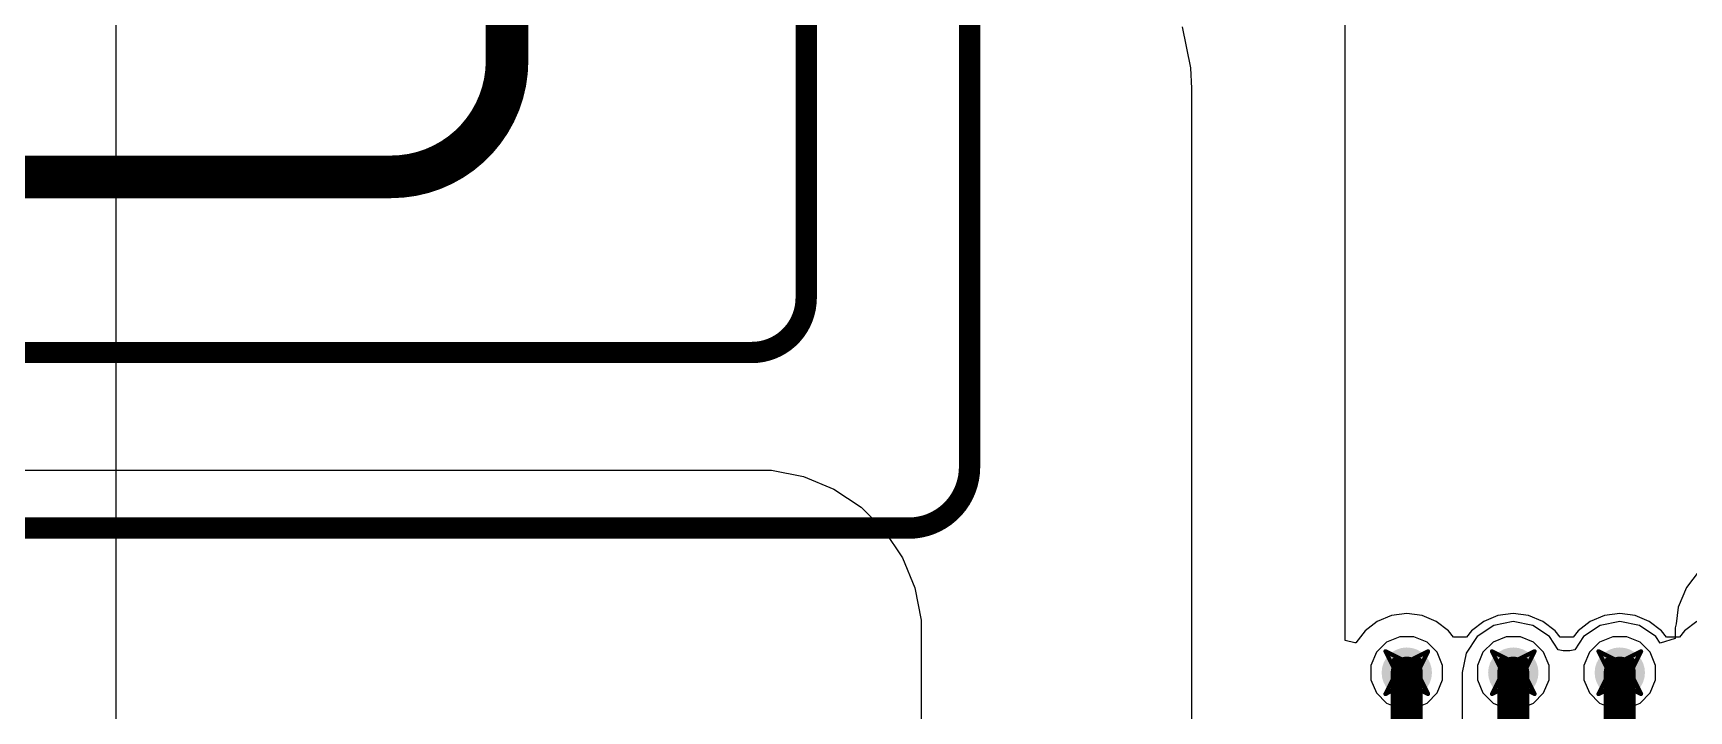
# Model space of a CAD drawing. Header units: inches. Extents: x -2 to 5376, y -4 to 5426.
# Drawn here: x 77.75 to 97.49, y 47.8 to 55.88 of the extents above; entities that cross this region are included whole.
import ezdxf

# ---------------------------------------------------------------- set-up
doc = ezdxf.new("R2010")
doc.units = ezdxf.units.IN
for name, color, linetype in [('Bottom Layer', 5, 'Continuous'), ('Drill Drawing', 1, 'Continuous'), ('Layer 1', 16, 'Continuous'), ('Layer 2', 76, 'Continuous'), ('Top Layer', 1, 'Continuous'), ('Via Holes', 16, 'Continuous')]:
    doc.layers.add(name, color=color, linetype=linetype)

msp = doc.modelspace()

# ---------------------------------------------------------------- hatches: boundary and pattern name
at = {"layer": 'Bottom Layer'}
h = msp.add_hatch(color=5, dxfattribs=at)
edge = h.paths.add_edge_path()
edge.add_arc((94.131, 48.26), 0.3, 0, 360)
h = msp.add_hatch(color=5, dxfattribs=at)
edge = h.paths.add_edge_path()
edge.add_arc((95.401, 48.26), 0.3, 0, 360)
h = msp.add_hatch(color=5, dxfattribs=at)
edge = h.paths.add_edge_path()
edge.add_arc((96.671, 48.26), 0.3, 0, 360)
at = {"layer": 'Layer 1'}
h = msp.add_hatch(color=16, dxfattribs=at)
edge = h.paths.add_edge_path()
edge.add_arc((94.131, 48.26), 0.3, 0, 360)
h = msp.add_hatch(color=16, dxfattribs=at)
edge = h.paths.add_edge_path()
edge.add_arc((95.401, 48.26), 0.3, 0, 360)
h = msp.add_hatch(color=16, dxfattribs=at)
edge = h.paths.add_edge_path()
edge.add_arc((96.671, 48.26), 0.3, 0, 360)
at = {"layer": 'Layer 2'}
h = msp.add_hatch(color=76, dxfattribs=at)
edge = h.paths.add_edge_path()
edge.add_arc((94.131, 48.26), 0.3, 0, 360)
h = msp.add_hatch(color=76, dxfattribs=at)
edge = h.paths.add_edge_path()
edge.add_arc((95.401, 48.26), 0.3, 0, 360)
h = msp.add_hatch(color=76, dxfattribs=at)
edge = h.paths.add_edge_path()
edge.add_arc((96.671, 48.26), 0.3, 0, 360)
at = {"layer": 'Top Layer'}
h = msp.add_hatch(color=1, dxfattribs=at)
edge = h.paths.add_edge_path()
edge.add_arc((94.131, 48.26), 0.3, 0, 360)
h = msp.add_hatch(color=1, dxfattribs=at)
edge = h.paths.add_edge_path()
edge.add_arc((95.401, 48.26), 0.3, 0, 360)
h = msp.add_hatch(color=1, dxfattribs=at)
edge = h.paths.add_edge_path()
edge.add_arc((96.671, 48.26), 0.3, 0, 360)
at = {"layer": 'Via Holes'}
h = msp.add_hatch(color=7, dxfattribs=at)
edge = h.paths.add_edge_path()
edge.add_arc((94.131, 48.26), 0.15, 0, 360)
h = msp.add_hatch(color=7, dxfattribs=at)
edge = h.paths.add_edge_path()
edge.add_arc((95.401, 48.26), 0.15, 0, 360)
h = msp.add_hatch(color=7, dxfattribs=at)
edge = h.paths.add_edge_path()
edge.add_arc((96.671, 48.26), 0.15, 0, 360)

# ---------------------------------------------------------------- linework, layer by layer
at = {"layer": 'Bottom Layer'}
for p, q in [((78.74, 46.38), (78.74, 72.898)), ((95.159, 48.622), (95.039, 48.502)), ((95.316, 48.687), (95.159, 48.622)), ((95.486, 48.687), (95.316, 48.687)), ((95.643, 48.622), (95.486, 48.687)), ((95.763, 48.502), (95.643, 48.622)), ((96.429, 48.622), (96.309, 48.502)), ((96.586, 48.687), (96.429, 48.622)), ((96.756, 48.687), (96.586, 48.687)), ((96.913, 48.622), (96.756, 48.687)), ((97.033, 48.502), (96.913, 48.622)), ((95.039, 48.502), (94.974, 48.345)), ((95.828, 48.345), (95.763, 48.502)), ((96.309, 48.502), (96.244, 48.345)), ((97.098, 48.345), (97.033, 48.502)), ((94.974, 48.345), (94.974, 48.175)), ((95.828, 48.175), (95.828, 48.345)), ((96.244, 48.345), (96.244, 48.175)), ((97.098, 48.175), (97.098, 48.345)), ((94.974, 48.175), (95.039, 48.018)), ((95.039, 48.018), (95.159, 47.898)), ((95.643, 47.898), (95.763, 48.018)), ((95.763, 48.018), (95.828, 48.175)), ((96.244, 48.175), (96.309, 48.018)), ((96.309, 48.018), (96.429, 47.898)), ((96.913, 47.898), (97.033, 48.018)), ((97.033, 48.018), (97.098, 48.175)), ((95.159, 47.898), (95.316, 47.833)), ((95.316, 47.833), (95.486, 47.833)), ((95.486, 47.833), (95.643, 47.898)), ((96.429, 47.898), (96.586, 47.833)), ((96.586, 47.833), (96.756, 47.833)), ((96.756, 47.833), (96.913, 47.898))]:
    msp.add_line(p, q, dxfattribs=at)
at = {"layer": 'Drill Drawing'}
for points in [[(93.877, 48.514, 0.0508, 0.0508, 0), (94.131, 48.387, 0.0508, 0.0508, 0)], [(93.877, 48.514, 0.0508, 0.0508, 0), (94.004, 48.26, 0.0508, 0.0508, 0)], [(93.978, 48.412, 0.0508, 0.0508, 0), (94.131, 48.336, 0.0508, 0.0508, 0)], [(93.978, 48.412, 0.0508, 0.0508, 0), (94.055, 48.26, 0.0508, 0.0508, 0)], [(94.131, 48.387, 0.0508, 0.0508, 0), (94.385, 48.514, 0.0508, 0.0508, 0)], [(94.131, 48.336, 0.0508, 0.0508, 0), (94.283, 48.412, 0.0508, 0.0508, 0)], [(94.207, 48.26, 0.0508, 0.0508, 0), (94.283, 48.412, 0.0508, 0.0508, 0)], [(94.258, 48.26, 0.0508, 0.0508, 0), (94.385, 48.514, 0.0508, 0.0508, 0)], [(95.147, 48.514, 0.0508, 0.0508, 0), (95.401, 48.387, 0.0508, 0.0508, 0)], [(95.147, 48.514, 0.0508, 0.0508, 0), (95.274, 48.26, 0.0508, 0.0508, 0)], [(95.248, 48.412, 0.0508, 0.0508, 0), (95.401, 48.336, 0.0508, 0.0508, 0)], [(95.248, 48.412, 0.0508, 0.0508, 0), (95.325, 48.26, 0.0508, 0.0508, 0)], [(95.401, 48.387, 0.0508, 0.0508, 0), (95.655, 48.514, 0.0508, 0.0508, 0)], [(95.401, 48.336, 0.0508, 0.0508, 0), (95.553, 48.412, 0.0508, 0.0508, 0)], [(95.477, 48.26, 0.0508, 0.0508, 0), (95.553, 48.412, 0.0508, 0.0508, 0)], [(95.528, 48.26, 0.0508, 0.0508, 0), (95.655, 48.514, 0.0508, 0.0508, 0)], [(96.417, 48.514, 0.0508, 0.0508, 0), (96.671, 48.387, 0.0508, 0.0508, 0)], [(96.417, 48.514, 0.0508, 0.0508, 0), (96.544, 48.26, 0.0508, 0.0508, 0)], [(96.518, 48.412, 0.0508, 0.0508, 0), (96.671, 48.336, 0.0508, 0.0508, 0)], [(96.518, 48.412, 0.0508, 0.0508, 0), (96.595, 48.26, 0.0508, 0.0508, 0)], [(96.671, 48.387, 0.0508, 0.0508, 0), (96.925, 48.514, 0.0508, 0.0508, 0)], [(96.671, 48.336, 0.0508, 0.0508, 0), (96.823, 48.412, 0.0508, 0.0508, 0)], [(96.747, 48.26, 0.0508, 0.0508, 0), (96.823, 48.412, 0.0508, 0.0508, 0)], [(96.798, 48.26, 0.0508, 0.0508, 0), (96.925, 48.514, 0.0508, 0.0508, 0)], [(93.877, 48.006, 0.0508, 0.0508, 0), (94.004, 48.26, 0.0508, 0.0508, 0)], [(93.978, 48.108, 0.0508, 0.0508, 0), (94.055, 48.26, 0.0508, 0.0508, 0)], [(93.978, 48.108, 0.0508, 0.0508, 0), (94.131, 48.184, 0.0508, 0.0508, 0)], [(94.131, 48.184, 0.0508, 0.0508, 0), (94.283, 48.108, 0.0508, 0.0508, 0)], [(94.207, 48.26, 0.0508, 0.0508, 0), (94.283, 48.108, 0.0508, 0.0508, 0)], [(94.258, 48.26, 0.0508, 0.0508, 0), (94.385, 48.006, 0.0508, 0.0508, 0)], [(95.147, 48.006, 0.0508, 0.0508, 0), (95.274, 48.26, 0.0508, 0.0508, 0)], [(95.248, 48.108, 0.0508, 0.0508, 0), (95.325, 48.26, 0.0508, 0.0508, 0)], [(95.248, 48.108, 0.0508, 0.0508, 0), (95.401, 48.184, 0.0508, 0.0508, 0)], [(95.401, 48.184, 0.0508, 0.0508, 0), (95.553, 48.108, 0.0508, 0.0508, 0)], [(95.477, 48.26, 0.0508, 0.0508, 0), (95.553, 48.108, 0.0508, 0.0508, 0)], [(95.528, 48.26, 0.0508, 0.0508, 0), (95.655, 48.006, 0.0508, 0.0508, 0)], [(96.417, 48.006, 0.0508, 0.0508, 0), (96.544, 48.26, 0.0508, 0.0508, 0)], [(96.518, 48.108, 0.0508, 0.0508, 0), (96.595, 48.26, 0.0508, 0.0508, 0)], [(96.518, 48.108, 0.0508, 0.0508, 0), (96.671, 48.184, 0.0508, 0.0508, 0)], [(96.671, 48.184, 0.0508, 0.0508, 0), (96.823, 48.108, 0.0508, 0.0508, 0)], [(96.747, 48.26, 0.0508, 0.0508, 0), (96.823, 48.108, 0.0508, 0.0508, 0)], [(96.798, 48.26, 0.0508, 0.0508, 0), (96.925, 48.006, 0.0508, 0.0508, 0)], [(93.877, 48.006, 0.0508, 0.0508, 0), (94.131, 48.133, 0.0508, 0.0508, 0)], [(94.131, 48.133, 0.0508, 0.0508, 0), (94.385, 48.006, 0.0508, 0.0508, 0)], [(95.147, 48.006, 0.0508, 0.0508, 0), (95.401, 48.133, 0.0508, 0.0508, 0)], [(95.401, 48.133, 0.0508, 0.0508, 0), (95.655, 48.006, 0.0508, 0.0508, 0)], [(96.417, 48.006, 0.0508, 0.0508, 0), (96.671, 48.133, 0.0508, 0.0508, 0)], [(96.671, 48.133, 0.0508, 0.0508, 0), (96.925, 48.006, 0.0508, 0.0508, 0)]]:
    msp.add_lwpolyline(points, format="xyseb", dxfattribs=at)
for points in [[(93.864, 48.514, 0.0254, 0.0254, 1), (93.889, 48.514, 0.0254, 0.0254, 1)], [(93.864, 48.514, 0.0254, 0.0254, 1), (93.889, 48.514, 0.0254, 0.0254, 1)], [(93.966, 48.412, 0.0254, 0.0254, 1), (93.991, 48.412, 0.0254, 0.0254, 1)], [(93.966, 48.412, 0.0254, 0.0254, 1), (93.991, 48.412, 0.0254, 0.0254, 1)], [(94.118, 48.387, 0.0254, 0.0254, 1), (94.143, 48.387, 0.0254, 0.0254, 1)], [(94.118, 48.387, 0.0254, 0.0254, 1), (94.143, 48.387, 0.0254, 0.0254, 1)], [(94.27, 48.412, 0.0254, 0.0254, 1), (94.296, 48.412, 0.0254, 0.0254, 1)], [(94.27, 48.412, 0.0254, 0.0254, 1), (94.296, 48.412, 0.0254, 0.0254, 1)], [(94.372, 48.514, 0.0254, 0.0254, 1), (94.397, 48.514, 0.0254, 0.0254, 1)], [(94.372, 48.514, 0.0254, 0.0254, 1), (94.397, 48.514, 0.0254, 0.0254, 1)], [(95.134, 48.514, 0.0254, 0.0254, 1), (95.159, 48.514, 0.0254, 0.0254, 1)], [(95.134, 48.514, 0.0254, 0.0254, 1), (95.159, 48.514, 0.0254, 0.0254, 1)], [(95.236, 48.412, 0.0254, 0.0254, 1), (95.261, 48.412, 0.0254, 0.0254, 1)], [(95.236, 48.412, 0.0254, 0.0254, 1), (95.261, 48.412, 0.0254, 0.0254, 1)], [(95.388, 48.387, 0.0254, 0.0254, 1), (95.413, 48.387, 0.0254, 0.0254, 1)], [(95.388, 48.387, 0.0254, 0.0254, 1), (95.413, 48.387, 0.0254, 0.0254, 1)], [(95.54, 48.412, 0.0254, 0.0254, 1), (95.566, 48.412, 0.0254, 0.0254, 1)], [(95.54, 48.412, 0.0254, 0.0254, 1), (95.566, 48.412, 0.0254, 0.0254, 1)], [(95.642, 48.514, 0.0254, 0.0254, 1), (95.667, 48.514, 0.0254, 0.0254, 1)], [(95.642, 48.514, 0.0254, 0.0254, 1), (95.667, 48.514, 0.0254, 0.0254, 1)], [(96.404, 48.514, 0.0254, 0.0254, 1), (96.429, 48.514, 0.0254, 0.0254, 1)], [(96.404, 48.514, 0.0254, 0.0254, 1), (96.429, 48.514, 0.0254, 0.0254, 1)], [(96.506, 48.412, 0.0254, 0.0254, 1), (96.531, 48.412, 0.0254, 0.0254, 1)], [(96.506, 48.412, 0.0254, 0.0254, 1), (96.531, 48.412, 0.0254, 0.0254, 1)], [(96.658, 48.387, 0.0254, 0.0254, 1), (96.683, 48.387, 0.0254, 0.0254, 1)], [(96.658, 48.387, 0.0254, 0.0254, 1), (96.683, 48.387, 0.0254, 0.0254, 1)], [(96.81, 48.412, 0.0254, 0.0254, 1), (96.836, 48.412, 0.0254, 0.0254, 1)], [(96.81, 48.412, 0.0254, 0.0254, 1), (96.836, 48.412, 0.0254, 0.0254, 1)], [(96.912, 48.514, 0.0254, 0.0254, 1), (96.937, 48.514, 0.0254, 0.0254, 1)], [(96.912, 48.514, 0.0254, 0.0254, 1), (96.937, 48.514, 0.0254, 0.0254, 1)], [(93.991, 48.26, 0.0254, 0.0254, 1), (94.016, 48.26, 0.0254, 0.0254, 1)], [(93.991, 48.26, 0.0254, 0.0254, 1), (94.016, 48.26, 0.0254, 0.0254, 1)], [(94.042, 48.26, 0.0254, 0.0254, 1), (94.067, 48.26, 0.0254, 0.0254, 1)], [(94.042, 48.26, 0.0254, 0.0254, 1), (94.067, 48.26, 0.0254, 0.0254, 1)], [(94.118, 48.336, 0.0254, 0.0254, 1), (94.143, 48.336, 0.0254, 0.0254, 1)], [(94.118, 48.336, 0.0254, 0.0254, 1), (94.143, 48.336, 0.0254, 0.0254, 1)], [(94.118, 48.184, 0.0254, 0.0254, 1), (94.143, 48.184, 0.0254, 0.0254, 1)], [(94.118, 48.184, 0.0254, 0.0254, 1), (94.143, 48.184, 0.0254, 0.0254, 1)], [(94.194, 48.26, 0.0254, 0.0254, 1), (94.22, 48.26, 0.0254, 0.0254, 1)], [(94.194, 48.26, 0.0254, 0.0254, 1), (94.22, 48.26, 0.0254, 0.0254, 1)], [(94.245, 48.26, 0.0254, 0.0254, 1), (94.27, 48.26, 0.0254, 0.0254, 1)], [(94.245, 48.26, 0.0254, 0.0254, 1), (94.27, 48.26, 0.0254, 0.0254, 1)], [(95.261, 48.26, 0.0254, 0.0254, 1), (95.286, 48.26, 0.0254, 0.0254, 1)], [(95.261, 48.26, 0.0254, 0.0254, 1), (95.286, 48.26, 0.0254, 0.0254, 1)], [(95.312, 48.26, 0.0254, 0.0254, 1), (95.337, 48.26, 0.0254, 0.0254, 1)], [(95.312, 48.26, 0.0254, 0.0254, 1), (95.337, 48.26, 0.0254, 0.0254, 1)], [(95.388, 48.336, 0.0254, 0.0254, 1), (95.413, 48.336, 0.0254, 0.0254, 1)], [(95.388, 48.336, 0.0254, 0.0254, 1), (95.413, 48.336, 0.0254, 0.0254, 1)], [(95.388, 48.184, 0.0254, 0.0254, 1), (95.413, 48.184, 0.0254, 0.0254, 1)], [(95.388, 48.184, 0.0254, 0.0254, 1), (95.413, 48.184, 0.0254, 0.0254, 1)], [(95.464, 48.26, 0.0254, 0.0254, 1), (95.49, 48.26, 0.0254, 0.0254, 1)], [(95.464, 48.26, 0.0254, 0.0254, 1), (95.49, 48.26, 0.0254, 0.0254, 1)], [(95.515, 48.26, 0.0254, 0.0254, 1), (95.54, 48.26, 0.0254, 0.0254, 1)], [(95.515, 48.26, 0.0254, 0.0254, 1), (95.54, 48.26, 0.0254, 0.0254, 1)], [(96.531, 48.26, 0.0254, 0.0254, 1), (96.556, 48.26, 0.0254, 0.0254, 1)], [(96.531, 48.26, 0.0254, 0.0254, 1), (96.556, 48.26, 0.0254, 0.0254, 1)], [(96.582, 48.26, 0.0254, 0.0254, 1), (96.607, 48.26, 0.0254, 0.0254, 1)], [(96.582, 48.26, 0.0254, 0.0254, 1), (96.607, 48.26, 0.0254, 0.0254, 1)], [(96.658, 48.336, 0.0254, 0.0254, 1), (96.683, 48.336, 0.0254, 0.0254, 1)], [(96.658, 48.336, 0.0254, 0.0254, 1), (96.683, 48.336, 0.0254, 0.0254, 1)], [(96.658, 48.184, 0.0254, 0.0254, 1), (96.683, 48.184, 0.0254, 0.0254, 1)], [(96.658, 48.184, 0.0254, 0.0254, 1), (96.683, 48.184, 0.0254, 0.0254, 1)], [(96.734, 48.26, 0.0254, 0.0254, 1), (96.76, 48.26, 0.0254, 0.0254, 1)], [(96.734, 48.26, 0.0254, 0.0254, 1), (96.76, 48.26, 0.0254, 0.0254, 1)], [(96.785, 48.26, 0.0254, 0.0254, 1), (96.81, 48.26, 0.0254, 0.0254, 1)], [(96.785, 48.26, 0.0254, 0.0254, 1), (96.81, 48.26, 0.0254, 0.0254, 1)], [(93.864, 48.006, 0.0254, 0.0254, 1), (93.889, 48.006, 0.0254, 0.0254, 1)], [(93.864, 48.006, 0.0254, 0.0254, 1), (93.889, 48.006, 0.0254, 0.0254, 1)], [(93.966, 48.108, 0.0254, 0.0254, 1), (93.991, 48.108, 0.0254, 0.0254, 1)], [(93.966, 48.108, 0.0254, 0.0254, 1), (93.991, 48.108, 0.0254, 0.0254, 1)], [(94.118, 48.133, 0.0254, 0.0254, 1), (94.143, 48.133, 0.0254, 0.0254, 1)], [(94.118, 48.133, 0.0254, 0.0254, 1), (94.143, 48.133, 0.0254, 0.0254, 1)], [(94.27, 48.108, 0.0254, 0.0254, 1), (94.296, 48.108, 0.0254, 0.0254, 1)], [(94.27, 48.108, 0.0254, 0.0254, 1), (94.296, 48.108, 0.0254, 0.0254, 1)], [(94.372, 48.006, 0.0254, 0.0254, 1), (94.397, 48.006, 0.0254, 0.0254, 1)], [(94.372, 48.006, 0.0254, 0.0254, 1), (94.397, 48.006, 0.0254, 0.0254, 1)], [(95.134, 48.006, 0.0254, 0.0254, 1), (95.159, 48.006, 0.0254, 0.0254, 1)], [(95.134, 48.006, 0.0254, 0.0254, 1), (95.159, 48.006, 0.0254, 0.0254, 1)], [(95.236, 48.108, 0.0254, 0.0254, 1), (95.261, 48.108, 0.0254, 0.0254, 1)], [(95.236, 48.108, 0.0254, 0.0254, 1), (95.261, 48.108, 0.0254, 0.0254, 1)], [(95.388, 48.133, 0.0254, 0.0254, 1), (95.413, 48.133, 0.0254, 0.0254, 1)], [(95.388, 48.133, 0.0254, 0.0254, 1), (95.413, 48.133, 0.0254, 0.0254, 1)], [(95.54, 48.108, 0.0254, 0.0254, 1), (95.566, 48.108, 0.0254, 0.0254, 1)], [(95.54, 48.108, 0.0254, 0.0254, 1), (95.566, 48.108, 0.0254, 0.0254, 1)], [(95.642, 48.006, 0.0254, 0.0254, 1), (95.667, 48.006, 0.0254, 0.0254, 1)], [(95.642, 48.006, 0.0254, 0.0254, 1), (95.667, 48.006, 0.0254, 0.0254, 1)], [(96.404, 48.006, 0.0254, 0.0254, 1), (96.429, 48.006, 0.0254, 0.0254, 1)], [(96.404, 48.006, 0.0254, 0.0254, 1), (96.429, 48.006, 0.0254, 0.0254, 1)], [(96.506, 48.108, 0.0254, 0.0254, 1), (96.531, 48.108, 0.0254, 0.0254, 1)], [(96.506, 48.108, 0.0254, 0.0254, 1), (96.531, 48.108, 0.0254, 0.0254, 1)], [(96.658, 48.133, 0.0254, 0.0254, 1), (96.683, 48.133, 0.0254, 0.0254, 1)], [(96.658, 48.133, 0.0254, 0.0254, 1), (96.683, 48.133, 0.0254, 0.0254, 1)], [(96.81, 48.108, 0.0254, 0.0254, 1), (96.836, 48.108, 0.0254, 0.0254, 1)], [(96.81, 48.108, 0.0254, 0.0254, 1), (96.836, 48.108, 0.0254, 0.0254, 1)], [(96.912, 48.006, 0.0254, 0.0254, 1), (96.937, 48.006, 0.0254, 0.0254, 1)], [(96.912, 48.006, 0.0254, 0.0254, 1), (96.937, 48.006, 0.0254, 0.0254, 1)]]:
    msp.add_lwpolyline(points, format="xyseb", close=True, dxfattribs=at)
at = {"layer": 'Layer 1'}
for p, q in [((91.555, 55.469), (91.458, 55.957)), ((91.567, 55.22), (91.555, 55.469)), ((91.567, 40.923), (91.567, 55.22)), ((-1.052, 50.673), (86.555, 50.673)), ((86.555, 50.673), (86.938, 50.597)), ((86.938, 50.597), (87.298, 50.448)), ((87.298, 50.448), (87.623, 50.231)), ((87.623, 50.231), (87.899, 49.955)), ((87.899, 49.955), (88.116, 49.63)), ((88.116, 49.63), (88.265, 49.27)), ((88.265, 49.27), (88.341, 48.887)), ((88.341, 48.887), (88.341, 48.692)), ((88.341, 48.692), (88.341, 37.49)), ((93.889, 48.622), (93.769, 48.502)), ((94.046, 48.687), (93.889, 48.622)), ((94.216, 48.687), (94.046, 48.687)), ((94.373, 48.622), (94.216, 48.687)), ((94.493, 48.502), (94.373, 48.622)), ((95.159, 48.622), (95.039, 48.502)), ((95.316, 48.687), (95.159, 48.622)), ((95.486, 48.687), (95.316, 48.687)), ((95.643, 48.622), (95.486, 48.687)), ((95.763, 48.502), (95.643, 48.622)), ((96.429, 48.622), (96.309, 48.502)), ((96.586, 48.687), (96.429, 48.622)), ((96.756, 48.687), (96.586, 48.687)), ((96.913, 48.622), (96.756, 48.687)), ((97.033, 48.502), (96.913, 48.622)), ((93.769, 48.502), (93.704, 48.345)), ((94.558, 48.345), (94.493, 48.502)), ((95.039, 48.502), (94.974, 48.345)), ((95.828, 48.345), (95.763, 48.502)), ((96.309, 48.502), (96.244, 48.345)), ((97.098, 48.345), (97.033, 48.502)), ((93.704, 48.345), (93.704, 48.175)), ((94.558, 48.175), (94.558, 48.345)), ((94.974, 48.345), (94.974, 48.175)), ((95.828, 48.175), (95.828, 48.345)), ((96.244, 48.345), (96.244, 48.175)), ((97.098, 48.175), (97.098, 48.345)), ((93.704, 48.175), (93.769, 48.018)), ((93.769, 48.018), (93.889, 47.898)), ((94.373, 47.898), (94.493, 48.018)), ((94.493, 48.018), (94.558, 48.175)), ((94.974, 48.175), (95.039, 48.018)), ((95.039, 48.018), (95.159, 47.898)), ((95.643, 47.898), (95.763, 48.018)), ((95.763, 48.018), (95.828, 48.175)), ((96.244, 48.175), (96.309, 48.018)), ((96.309, 48.018), (96.429, 47.898)), ((96.913, 47.898), (97.033, 48.018)), ((97.033, 48.018), (97.098, 48.175)), ((93.889, 47.898), (94.046, 47.833)), ((94.046, 47.833), (94.216, 47.833)), ((94.216, 47.833), (94.373, 47.898)), ((95.159, 47.898), (95.316, 47.833)), ((95.316, 47.833), (95.486, 47.833)), ((95.486, 47.833), (95.643, 47.898)), ((96.429, 47.898), (96.586, 47.833)), ((96.586, 47.833), (96.756, 47.833)), ((96.756, 47.833), (96.913, 47.898))]:
    msp.add_line(p, q, dxfattribs=at)
at = {"layer": 'Layer 2'}
for p, q in [((91.555, 55.469), (91.458, 55.957)), ((91.567, 55.22), (91.555, 55.469)), ((91.567, 39.185), (91.567, 55.22)), ((97.617, 49.472), (97.465, 49.273)), ((97.465, 49.273), (97.368, 49.041)), ((97.368, 49.041), (97.342, 48.843)), ((95.168, 48.822), (94.97, 48.69)), ((95.401, 48.869), (95.168, 48.822)), ((95.634, 48.822), (95.401, 48.869)), ((95.831, 48.69), (95.634, 48.822)), ((96.438, 48.822), (96.24, 48.69)), ((96.671, 48.869), (96.438, 48.822)), ((96.904, 48.822), (96.671, 48.869)), ((97.101, 48.69), (96.904, 48.822)), ((97.342, 48.843), (97.332, 48.792)), ((97.332, 48.792), (97.332, 48.665)), ((93.889, 48.622), (93.769, 48.502)), ((94.046, 48.687), (93.889, 48.622)), ((94.216, 48.687), (94.046, 48.687)), ((94.373, 48.622), (94.216, 48.687)), ((94.493, 48.502), (94.373, 48.622)), ((94.97, 48.69), (94.838, 48.493)), ((95.937, 48.532), (95.831, 48.69)), ((96.24, 48.69), (96.135, 48.532)), ((97.154, 48.611), (97.101, 48.69)), ((97.332, 48.665), (97.154, 48.611)), ((93.769, 48.502), (93.704, 48.345)), ((94.558, 48.345), (94.493, 48.502)), ((94.838, 48.493), (94.792, 48.26)), ((95.997, 48.518), (95.937, 48.532)), ((96.075, 48.518), (95.997, 48.518)), ((96.135, 48.532), (96.075, 48.518)), ((93.704, 48.345), (93.704, 48.175)), ((94.558, 48.175), (94.558, 48.345)), ((94.792, 48.26), (94.792, 39.634)), ((93.704, 48.175), (93.769, 48.018)), ((93.769, 48.018), (93.889, 47.898)), ((94.373, 47.898), (94.493, 48.018)), ((94.493, 48.018), (94.558, 48.175)), ((93.889, 47.898), (94.046, 47.833)), ((94.046, 47.833), (94.216, 47.833)), ((94.216, 47.833), (94.373, 47.898))]:
    msp.add_line(p, q, dxfattribs=at)
for points in [[(95.401, 39.634, 0.178, 0.178, 0), (95.401, 48.26, 0.178, 0.178, 0)], [(96.671, 39.981, 0.178, 0.178, 0), (96.671, 48.26, 0.178, 0.178, 0)]]:
    msp.add_lwpolyline(points, format="xyseb", dxfattribs=at)
for points in [[(95.356, 48.26, 0.0889, 0.0889, 1), (95.445, 48.26, 0.0889, 0.0889, 1)], [(96.626, 48.26, 0.0889, 0.0889, 1), (96.715, 48.26, 0.0889, 0.0889, 1)]]:
    msp.add_lwpolyline(points, format="xyseb", close=True, dxfattribs=at)
at = {"layer": 'Top Layer'}
for p, q in [((93.396, 48.643), (93.396, 85.496)), ((93.778, 48.87), (93.633, 48.758)), ((93.948, 48.941), (93.778, 48.87)), ((94.131, 48.965), (93.948, 48.941)), ((94.313, 48.941), (94.131, 48.965)), ((94.483, 48.87), (94.313, 48.941)), ((94.629, 48.758), (94.483, 48.87)), ((95.048, 48.87), (94.903, 48.758)), ((95.218, 48.941), (95.048, 48.87)), ((95.401, 48.965), (95.218, 48.941)), ((95.583, 48.941), (95.401, 48.965)), ((95.753, 48.87), (95.583, 48.941)), ((95.899, 48.758), (95.753, 48.87)), ((96.318, 48.87), (96.173, 48.758)), ((96.488, 48.941), (96.318, 48.87)), ((96.671, 48.965), (96.488, 48.941)), ((96.853, 48.941), (96.671, 48.965)), ((97.023, 48.87), (96.853, 48.941)), ((97.169, 48.758), (97.023, 48.87)), ((97.588, 48.87), (97.443, 48.758)), ((93.513, 48.614), (93.396, 48.643)), ((93.523, 48.615), (93.513, 48.614)), ((93.633, 48.758), (93.523, 48.615)), ((94.688, 48.682), (94.629, 48.758)), ((94.844, 48.682), (94.688, 48.682)), ((94.903, 48.758), (94.844, 48.682)), ((95.958, 48.682), (95.899, 48.758)), ((96.114, 48.682), (95.958, 48.682)), ((96.173, 48.758), (96.114, 48.682)), ((97.228, 48.682), (97.169, 48.758)), ((97.384, 48.682), (97.228, 48.682)), ((97.443, 48.758), (97.384, 48.682))]:
    msp.add_line(p, q, dxfattribs=at)
for points in [[(88.917, 50.709, 0.254, 0.254, 0), (88.917, 83.32, 0.254, 0.254, 0)], [(86.969, 52.725, 0.254, 0.254, 0), (86.969, 82.693, 0.254, 0.254, 0)], [(83.402, 55.551, 0.508, 0.508, 0), (83.402, 62.372, 0.508, 0.508, 0)], [(83.402, 55.551, 0.508, 0.508, -0.414214), (82.019, 54.168, 0.508, 0.508, 0)], [(75.291, 54.168, 0.508, 0.508, 0), (82.019, 54.168, 0.508, 0.508, 0)], [(86.969, 52.725, 0.254, 0.254, -0.414214), (86.319, 52.075, 0.254, 0.254, 0)], [(67.527, 52.075, 0.254, 0.254, 0), (86.319, 52.075, 0.254, 0.254, 0)], [(88.917, 50.709, 0.254, 0.254, -0.414214), (88.191, 49.982, 0.254, 0.254, 0)], [(75.291, 49.982, 0.254, 0.254, 0), (88.191, 49.982, 0.254, 0.254, 0)], [(94.131, 47.395, 0.381, 0.381, 0), (94.131, 48.26, 0.381, 0.381, 0)], [(95.401, 47.395, 0.381, 0.381, 0), (95.401, 48.26, 0.381, 0.381, 0)], [(96.671, 47.395, 0.381, 0.381, 0), (96.671, 48.26, 0.381, 0.381, 0)]]:
    msp.add_lwpolyline(points, format="xyseb", dxfattribs=at)
for points in [[(83.275, 55.551, 0.254, 0.254, 1), (83.529, 55.551, 0.254, 0.254, 1)], [(83.275, 55.551, 0.254, 0.254, 1), (83.529, 55.551, 0.254, 0.254, 1)], [(81.892, 54.168, 0.254, 0.254, 1), (82.146, 54.168, 0.254, 0.254, 1)], [(81.892, 54.168, 0.254, 0.254, 1), (82.146, 54.168, 0.254, 0.254, 1)], [(86.906, 52.725, 0.127, 0.127, 1), (87.033, 52.725, 0.127, 0.127, 1)], [(86.906, 52.725, 0.127, 0.127, 1), (87.033, 52.725, 0.127, 0.127, 1)], [(86.255, 52.075, 0.127, 0.127, 1), (86.382, 52.075, 0.127, 0.127, 1)], [(86.255, 52.075, 0.127, 0.127, 1), (86.382, 52.075, 0.127, 0.127, 1)], [(88.854, 50.709, 0.127, 0.127, 1), (88.981, 50.709, 0.127, 0.127, 1)], [(88.854, 50.709, 0.127, 0.127, 1), (88.981, 50.709, 0.127, 0.127, 1)], [(88.128, 49.982, 0.127, 0.127, 1), (88.255, 49.982, 0.127, 0.127, 1)], [(88.128, 49.982, 0.127, 0.127, 1), (88.255, 49.982, 0.127, 0.127, 1)], [(94.035, 48.26, 0.191, 0.191, 1), (94.226, 48.26, 0.191, 0.191, 1)], [(95.305, 48.26, 0.191, 0.191, 1), (95.496, 48.26, 0.191, 0.191, 1)], [(96.575, 48.26, 0.191, 0.191, 1), (96.766, 48.26, 0.191, 0.191, 1)]]:
    msp.add_lwpolyline(points, format="xyseb", close=True, dxfattribs=at)

doc.saveas('drawing.dxf')
